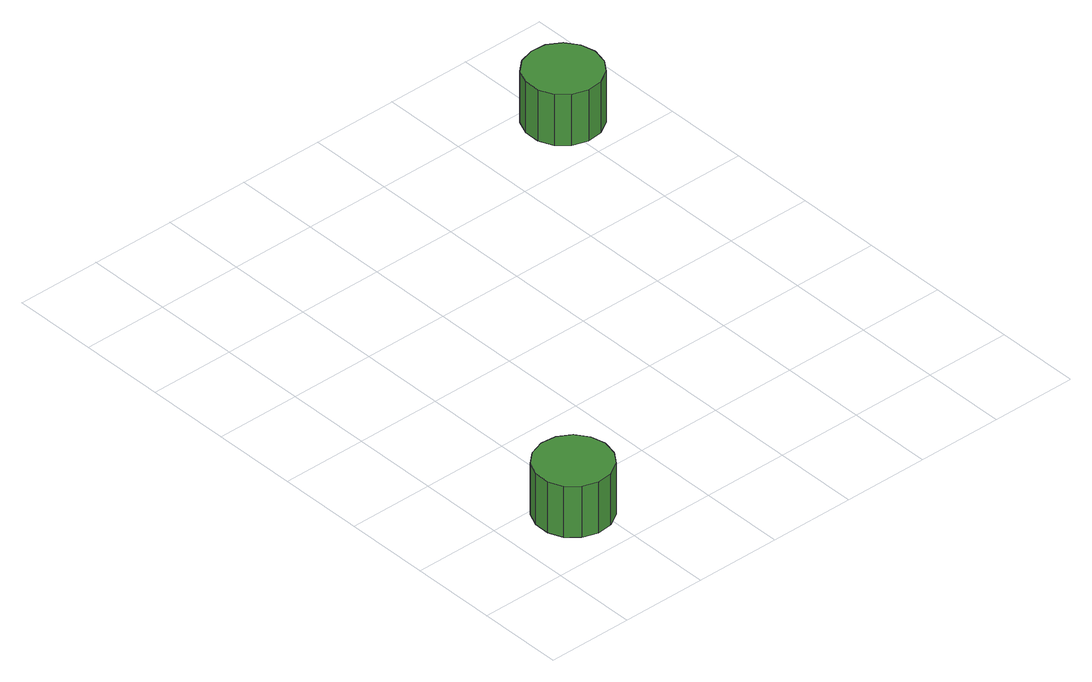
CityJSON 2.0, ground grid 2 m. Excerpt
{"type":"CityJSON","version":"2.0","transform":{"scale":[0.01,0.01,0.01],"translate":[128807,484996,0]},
"CityObjects":{
"tree1":{"type":"SolitaryVegetationObject","attributes":{"function":"something"},"geometry":[{"type":"MultiSurface","lod":"1","boundaries":[[[0,1,2,3,4,5,6,7,8,9,10,11,12,13,14]],[[15,16,17,18,19,20,21,22,23,24,25,26,27,28,29]],[[0,29,28,1]],[[1,28,27,2]],[[2,27,26,3]],[[3,26,25,4]],[[4,25,24,5]],[[5,24,23,6]],[[6,23,22,7]],[[7,22,21,8]],[[8,21,20,9]],[[9,20,19,10]],[[10,19,18,11]],[[11,18,17,12]],[[12,17,16,13]],[[13,16,15,14]],[[14,15,29,0]]]}]},
"tree2":{"type":"SolitaryVegetationObject","attributes":{"function":"something"},"geometry":[{"type":"MultiSurface","lod":"1","boundaries":[[[30,31,32,33,34,35,36,37,38,39,40,41,42,43,44]],[[45,46,47,48,49,50,51,52,53,54,55,56,57,58,59]],[[30,59,58,31]],[[31,58,57,32]],[[32,57,56,33]],[[33,56,55,34]],[[34,55,54,35]],[[35,54,53,36]],[[36,53,52,37]],[[37,52,51,38]],[[38,51,50,39]],[[39,50,49,40]],[[40,49,48,41]],[[41,48,47,42]],[[42,47,46,43]],[[43,46,45,44]],[[44,45,59,30]]]}]}
},
"vertices":[
[248,140,167],[240,175,167],[219,205,167],[188,223,167],[152,227,167],[117,215,167],[90,191,167],[76,158,167],[76,122,167],[90,89,167],[117,65,167],[152,53,167],[188,57,167],[219,75,167],[240,105,167],[240,105,38],[219,75,38],[188,57,38],[152,53,38],[117,65,38],[90,89,38],[76,122,38],[76,158,38],[90,191,38],[117,215,38],[152,227,38],[188,223,38],[219,205,38],[240,175,38],[248,140,38],
[1105,1126,166],[1097,1161,166],[1076,1190,166],[1045,1209,166],[1009,1212,166],[974,1201,166],[947,1177,166],[933,1144,166],[933,1108,166],[947,1074,166],[974,1050,166],[1009,1039,166],[1045,1043,166],[1076,1061,166],[1097,1090,166],[1097,1090,37],[1076,1061,37],[1045,1043,37],[1009,1039,37],[974,1050,37],[947,1074,37],[933,1108,37],[933,1144,37],[947,1177,37],[974,1201,37],[1009,1212,37],[1045,1209,37],[1076,1190,37],[1097,1161,37],[1105,1126,37]
]}
